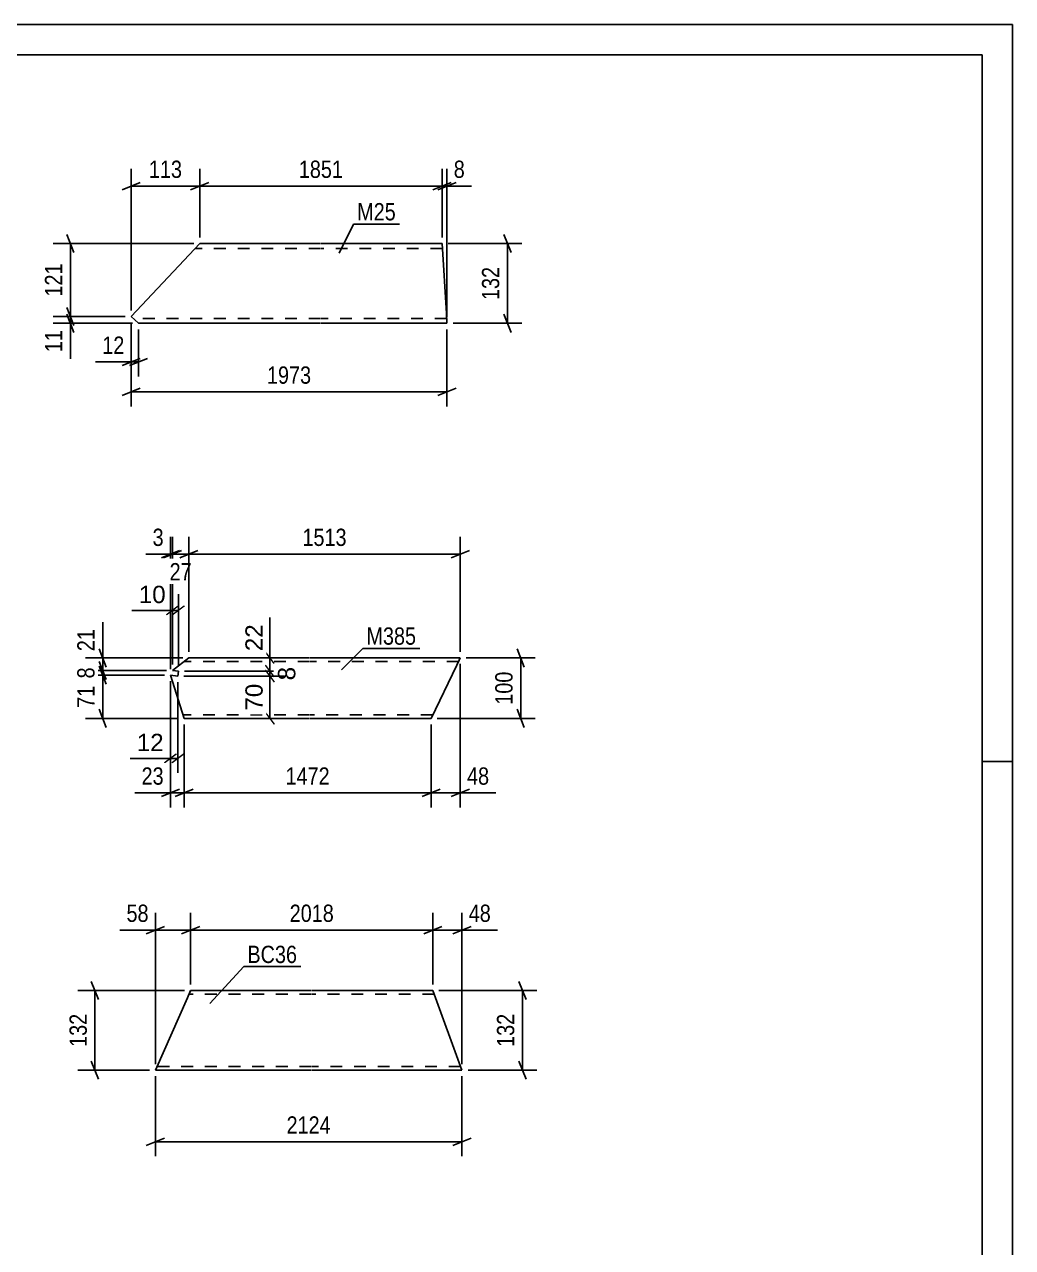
# Model space of a CAD drawing. Header units: millimetres. Extents: x 0 to 594, y 0 to 420.
# Drawn here: x 430.5 to 594, y 217.5 to 420 of the extents above; entities that cross this region are included whole.
import ezdxf

# ---------------------------------------------------------------- set-up
doc = ezdxf.new("R2010")
doc.units = ezdxf.units.MM
doc.linetypes.add('DXK_LINE_DOT2', pattern=[3.9198, 1.9599, -1.9599])
doc.styles.add('Arial', font='ARIAL.TTF', dxfattribs={"height": 0.2})
doc.styles.add('Arial Narrow', font='ARIALN.TTF', dxfattribs={"height": 0.2})

# ---------------------------------------------------------------- blocks, each defined once
blk = doc.blocks.new('Unknown-389627196-1132')
at = {"color": 5, "linetype": 'Continuous'}
for p, q in [((594, 420), (0, 420)), ((594, 0), (594, 420)), ((589, 415), (5, 415)), ((589, 5), (589, 415)), ((594, 298), (589, 298))]:
    blk.add_line(p, q, dxfattribs=at)
blk = doc.blocks.new('Part-389627196-5560 - 5554')
at = {"color": 2, "linetype": 'Continuous'}
for p, q in [((448.14, 371.67), (459.48, 383.73)), ((479.48, 383.73), (459.48, 383.73)), ((499.58, 383.73), (479.58, 383.73)), ((499.58, 383.73), (500.3, 372.13)), ((449.34, 370.53), (448.14, 371.67)), ((479.48, 370.53), (449.34, 370.53)), ((500.4, 370.53), (479.58, 370.53)), ((500.4, 370.53), (500.3, 372.13))]:
    blk.add_line(p, q, dxfattribs=at)
at = {"color": 7, "linetype": 'DXK_LINE_DOT2'}
for p, q in [((479.48, 382.93), (458.73, 382.93)), ((499.63, 382.93), (479.58, 382.93)), ((479.48, 371.33), (448.49, 371.33)), ((500.35, 371.33), (479.58, 371.33)), ((500.34, 371.4), (500.32, 371.83)), ((500.35, 371.33), (500.34, 371.4))]:
    blk.add_line(p, q, dxfattribs=at)
blk = doc.blocks.new('Part-389627196-9637 - 9621')
at = {"color": 2, "linetype": 'Continuous'}
for p, q in [((457.67, 315.14), (454.96, 313.05)), ((477.67, 315.14), (457.67, 315.14)), ((502.6, 315.14), (477.77, 315.14)), ((502.02, 313.94), (497.77, 305.14)), ((502.02, 313.94), (502.43, 314.79)), ((502.43, 314.79), (502.6, 315.14)), ((455.87, 312.14), (454.63, 312.28)), ((454.63, 312.28), (456.91, 305.14)), ((454.96, 313.05), (455.95, 312.94)), ((455.95, 312.94), (455.87, 312.14)), ((477.67, 305.14), (456.91, 305.14)), ((497.77, 305.14), (477.77, 305.14))]:
    blk.add_line(p, q, dxfattribs=at)
at = {"color": 7, "linetype": 'DXK_LINE_DOT2'}
for p, q in [((477.67, 314.54), (456.89, 314.54)), ((502.31, 314.54), (477.77, 314.54)), ((502.6, 315.14), (502.43, 314.79)), ((456.7, 305.78), (456.67, 305.88)), ((456.67, 305.88), (456.7, 305.78)), ((456.7, 305.78), (456.72, 305.74)), ((456.72, 305.74), (456.7, 305.78)), ((477.67, 305.74), (456.72, 305.74)), ((498.06, 305.74), (477.77, 305.74))]:
    blk.add_line(p, q, dxfattribs=at)
blk = doc.blocks.new('Part-389627196-10364 - 10358')
at = {"color": 2, "linetype": 'Continuous'}
for p, q in [((457.97, 260.1), (457.44, 258.9)), ((457.97, 260.1), (477.97, 260.1)), ((478.07, 260.1), (498.07, 260.1)), ((502.88, 246.9), (498.07, 260.1)), ((457.44, 258.9), (452.14, 246.9)), ((452.14, 246.9), (477.97, 246.9)), ((478.07, 246.9), (502.88, 246.9))]:
    blk.add_line(p, q, dxfattribs=at)
at = {"color": 7, "linetype": 'DXK_LINE_DOT2'}
for p, q in [((477.97, 259.5), (457.71, 259.5)), ((457.93, 260.01), (457.82, 259.75)), ((457.97, 260.1), (457.93, 260.01)), ((498.29, 259.5), (478.07, 259.5)), ((477.97, 247.5), (452.4, 247.5)), ((502.66, 247.5), (478.07, 247.5))]:
    blk.add_line(p, q, dxfattribs=at)
blk = doc.blocks.new('StraightDimension-389627196-25987 - 5554')
at = {"color": 7, "linetype": 'Continuous'}
for p, q in [((448.14, 372.67), (448.14, 396.1)), ((459.48, 384.73), (459.48, 396.1)), ((446.64, 392.65), (449.64, 393.85)), ((448.14, 393.25), (459.48, 393.25)), ((460.98, 393.85), (457.98, 392.65))]:
    blk.add_line(p, q, dxfattribs=at)
at = {"color": 0}
blk.add_wipeout([(457.15, 394), (457.15, 398.2), (450.47, 398.2), (450.47, 394)], dxfattribs=at)
at = {"color": 3, "style": 'Arial Narrow'}
blk.add_text('113', height=2.863, dxfattribs=at).set_placement((451.07, 394.6))
blk = doc.blocks.new('StraightDimension-389627196-5563 - 5554')
at = {"color": 7, "linetype": 'Continuous'}
for p, q in [((448.14, 370.67), (448.14, 356.78)), ((500.4, 369.53), (500.4, 356.78)), ((449.64, 359.78), (446.64, 358.58)), ((448.14, 359.18), (500.4, 359.18)), ((498.9, 358.58), (501.9, 359.78))]:
    blk.add_line(p, q, dxfattribs=at)
at = {"color": 0}
blk.add_wipeout([(478.52, 359.93), (478.52, 364.13), (470.01, 364.13), (470.01, 359.93)], dxfattribs=at)
at = {"color": 3, "style": 'Arial Narrow'}
blk.add_text('1973', height=2.863, dxfattribs=at).set_placement((470.61, 360.53))
blk = doc.blocks.new('StraightDimension-389627196-26056 - 5554')
at = {"color": 7, "linetype": 'Continuous'}
for p, q in [((437.47, 385.23), (438.67, 382.23)), ((458.48, 383.73), (435.22, 383.73)), ((438.07, 371.67), (438.07, 383.73)), ((438.67, 370.17), (437.47, 373.17)), ((447.14, 371.67), (435.22, 371.67))]:
    blk.add_line(p, q, dxfattribs=at)
at = {"color": 0}
blk.add_wipeout([(437.32, 381.04), (433.12, 381.04), (433.12, 374.36), (437.32, 374.36)], dxfattribs=at)
at = {"color": 3, "style": 'Arial Narrow'}
blk.add_text('121', height=2.863, rotation=90.0002, dxfattribs=at).set_placement((436.72, 374.96))
blk = doc.blocks.new('StraightDimension-389627196-25986 - 5554')
at = {"color": 7, "linetype": 'Continuous'}
for p, q in [((459.48, 384.73), (459.48, 396.1)), ((499.58, 384.73), (499.58, 396.1)), ((460.98, 393.85), (457.98, 392.65)), ((459.48, 393.25), (499.58, 393.25)), ((498.08, 392.65), (501.08, 393.85))]:
    blk.add_line(p, q, dxfattribs=at)
at = {"color": 0}
blk.add_wipeout([(483.79, 394), (483.79, 398.2), (475.28, 398.2), (475.28, 394)], dxfattribs=at)
at = {"color": 3, "style": 'Arial Narrow'}
blk.add_text('1851', height=2.863, dxfattribs=at).set_placement((475.88, 394.6))
blk = doc.blocks.new('StraightDimension-389627196-5578 - 5554')
at = {"color": 7, "linetype": 'Continuous'}
for p, q in [((511, 382.23), (509.8, 385.23)), ((500.58, 383.73), (512.8, 383.73)), ((510.4, 370.53), (510.4, 383.73)), ((501.4, 370.53), (512.8, 370.53)), ((509.8, 372.03), (511, 369.03))]:
    blk.add_line(p, q, dxfattribs=at)
at = {"color": 0}
blk.add_wipeout([(509.65, 380.48), (505.45, 380.48), (505.45, 373.79), (509.65, 373.79)], dxfattribs=at)
at = {"color": 3, "style": 'Arial Narrow'}
blk.add_text('132', height=2.863, rotation=90.0002, dxfattribs=at).set_placement((509.05, 374.39))
blk = doc.blocks.new('StraightDimension-389627196-25985 - 5554')
at = {"color": 7, "linetype": 'Continuous'}
for p, q in [((499.58, 384.73), (499.58, 396.1)), ((500.4, 371.53), (500.4, 396.1)), ((498.08, 392.65), (501.08, 393.85)), ((501.9, 393.85), (498.9, 392.65)), ((499.58, 393.25), (500.4, 393.25))]:
    blk.add_line(p, q, dxfattribs=at)
at = {"color": 0}
blk.add_wipeout([(503.95, 394), (503.95, 398.2), (500.92, 398.2), (500.92, 394)], dxfattribs=at)
at = {"color": 7, "linetype": 'Continuous'}
blk.add_line((500.4, 393.25), (504.47, 393.25), dxfattribs=at)
blk.add_line((500.4, 393.25), (504.47, 393.25), dxfattribs=at)
at = {"color": 3, "style": 'Arial Narrow'}
blk.add_text('8', height=2.86, dxfattribs=at).set_placement((501.52, 394.6))
blk = doc.blocks.new('StraightDimension-389627196-26029 - 5554')
at = {"color": 7, "linetype": 'Continuous'}
for p, q in [((448.14, 370.67), (448.14, 361.73)), ((449.34, 369.53), (449.34, 361.73)), ((446.64, 363.53), (449.64, 364.73)), ((450.84, 364.73), (447.84, 363.53)), ((448.14, 364.13), (449.34, 364.13))]:
    blk.add_line(p, q, dxfattribs=at)
at = {"color": 0}
blk.add_wipeout([(447.61, 364.88), (447.61, 369.08), (442.75, 369.08), (442.75, 364.88)], dxfattribs=at)
at = {"color": 7, "linetype": 'Continuous'}
blk.add_line((448.14, 364.13), (442.23, 364.13), dxfattribs=at)
blk.add_line((448.14, 364.13), (442.23, 364.13), dxfattribs=at)
at = {"color": 3, "style": 'Arial Narrow'}
blk.add_text('12', height=2.863, dxfattribs=at).set_placement((443.35, 365.48))
blk = doc.blocks.new('StraightDimension-389627196-26057 - 5554')
at = {"color": 7, "linetype": 'Continuous'}
for p, q in [((437.47, 373.17), (438.67, 370.17)), ((447.14, 371.67), (435.22, 371.67)), ((448.34, 370.53), (435.22, 370.53)), ((438.67, 369.03), (437.47, 372.03)), ((438.07, 370.53), (438.07, 371.67))]:
    blk.add_line(p, q, dxfattribs=at)
at = {"color": 0}
blk.add_wipeout([(437.32, 370.01), (433.12, 370.01), (433.12, 365.15), (437.32, 365.15)], dxfattribs=at)
at = {"color": 7, "linetype": 'Continuous'}
blk.add_line((438.07, 370.53), (438.07, 364.63), dxfattribs=at)
blk.add_line((438.07, 370.53), (438.07, 364.63), dxfattribs=at)
at = {"color": 3, "style": 'Arial Narrow'}
blk.add_text('11', height=2.863, rotation=90.0002, dxfattribs=at).set_placement((436.72, 365.75))
blk = doc.blocks.new('StraightDimension-389627196-9864 - 9621')
at = {"color": 7, "linetype": 'Continuous'}
for p, q in [((442.82, 316.64), (444.02, 313.64)), ((456.67, 315.14), (440.57, 315.14)), ((444.02, 311.55), (442.82, 314.55)), ((443.42, 313.05), (443.42, 315.14)), ((453.96, 313.05), (440.57, 313.05))]:
    blk.add_line(p, q, dxfattribs=at)
at = {"color": 0}
blk.add_wipeout([(442.67, 320.52), (438.47, 320.52), (438.47, 315.66), (442.67, 315.66)], dxfattribs=at)
at = {"color": 7, "linetype": 'Continuous'}
blk.add_line((443.42, 315.14), (443.42, 321.04), dxfattribs=at)
blk.add_line((443.42, 315.14), (443.42, 321.04), dxfattribs=at)
at = {"color": 3, "style": 'Arial Narrow'}
blk.add_text('21', height=2.863, rotation=90.0002, dxfattribs=at).set_placement((442.07, 316.26))
blk = doc.blocks.new('StraightDimension-389627196-26399 - 9621')
at = {"color": 7, "linetype": 'Continuous'}
for p, q in [((502.6, 314.14), (502.6, 290.41)), ((497.77, 304.14), (497.77, 290.41)), ((496.27, 292.21), (499.27, 293.41)), ((497.77, 292.81), (502.6, 292.81)), ((504.1, 293.41), (501.1, 292.21))]:
    blk.add_line(p, q, dxfattribs=at)
at = {"color": 0}
blk.add_wipeout([(507.98, 293.56), (507.98, 297.76), (503.12, 297.76), (503.12, 293.56)], dxfattribs=at)
at = {"color": 7, "linetype": 'Continuous'}
blk.add_line((502.6, 292.81), (508.5, 292.81), dxfattribs=at)
blk.add_line((502.6, 292.81), (508.5, 292.81), dxfattribs=at)
at = {"color": 3, "style": 'Arial Narrow'}
blk.add_text('48', height=2.863, dxfattribs=at).set_placement((503.72, 294.16))
blk = doc.blocks.new('StraightDimension-389627196-9744 - 9621')
at = {"linetype": 'Continuous'}
for points in [[(455.53, 299.35), (455.73, 299.2), (453.73, 297.7), (453.53, 297.85)], [(454.97, 297.7), (454.77, 297.85), (456.77, 299.35), (456.97, 299.2)]]:
    blk.add_hatch(color=7, dxfattribs=at).paths.add_polyline_path(points)
at = {"color": 7, "linetype": 'Continuous'}
for p, q in [((454.63, 311.28), (454.63, 296.12)), ((455.87, 311.14), (455.87, 296.12)), ((454.63, 298.52), (455.87, 298.52))]:
    blk.add_line(p, q, dxfattribs=at)
at = {"color": 0}
blk.add_wipeout([(454.11, 299.12), (454.11, 303.32), (448.46, 303.32), (448.46, 299.12)], dxfattribs=at)
at = {"color": 7, "linetype": 'Continuous'}
blk.add_line((454.63, 298.52), (447.94, 298.52), dxfattribs=at)
blk.add_line((454.63, 298.52), (447.94, 298.52), dxfattribs=at)
at = {"color": 3, "style": 'Arial'}
blk.add_text('12', height=2.865, dxfattribs=at).set_placement((449.06, 299.72))
blk = doc.blocks.new('StraightDimension-389627196-9814 - 9621')
at = {"color": 7, "linetype": 'Continuous'}
for p, q in [((453.63, 312.28), (440.57, 312.28)), ((442.82, 313.78), (444.02, 310.78)), ((443.42, 305.14), (443.42, 312.28)), ((444.02, 303.64), (442.82, 306.64)), ((455.91, 305.14), (440.57, 305.14))]:
    blk.add_line(p, q, dxfattribs=at)
at = {"color": 0}
blk.add_wipeout([(442.67, 311.14), (438.47, 311.14), (438.47, 306.28), (442.67, 306.28)], dxfattribs=at)
at = {"color": 3, "style": 'Arial Narrow'}
blk.add_text('71', height=2.863, rotation=90.0002, dxfattribs=at).set_placement((442.07, 306.88))
blk = doc.blocks.new('StraightDimension-389627196-9715 - 9621')
at = {"linetype": 'Continuous'}
for points in [[(455.86, 323.85), (456.06, 323.7), (454.06, 322.2), (453.86, 322.35)], [(455.05, 322.2), (454.85, 322.35), (456.85, 323.85), (457.05, 323.7)]]:
    blk.add_hatch(color=7, dxfattribs=at).paths.add_polyline_path(points)
at = {"color": 7, "linetype": 'Continuous'}
for p, q in [((454.96, 314.05), (454.96, 325.72)), ((455.95, 313.94), (455.95, 325.72)), ((454.96, 323.02), (455.95, 323.02))]:
    blk.add_line(p, q, dxfattribs=at)
at = {"color": 0}
blk.add_wipeout([(454.43, 323.62), (454.43, 327.82), (448.79, 327.82), (448.79, 323.62)], dxfattribs=at)
at = {"color": 7, "linetype": 'Continuous'}
blk.add_line((454.96, 323.02), (448.26, 323.02), dxfattribs=at)
blk.add_line((454.96, 323.02), (448.26, 323.02), dxfattribs=at)
at = {"color": 3, "style": 'Arial'}
blk.add_text('10', height=2.865, dxfattribs=at).set_placement((449.39, 324.22))
blk = doc.blocks.new('StraightDimension-389627196-9773 - 9621')
at = {"color": 7, "linetype": 'Continuous'}
for p, q in [((512, 316.64), (513.2, 313.64)), ((503.6, 315.14), (515, 315.14)), ((512.6, 305.14), (512.6, 315.14)), ((513.2, 303.64), (512, 306.64)), ((498.77, 305.14), (515, 305.14))]:
    blk.add_line(p, q, dxfattribs=at)
at = {"color": 0}
blk.add_wipeout([(511.85, 313.48), (507.65, 313.48), (507.65, 306.8), (511.85, 306.8)], dxfattribs=at)
at = {"color": 3, "style": 'Arial Narrow'}
blk.add_text('100', height=2.863, rotation=90.0002, dxfattribs=at).set_placement((511.25, 307.4))
blk = doc.blocks.new('StraightDimension-389627196-9837 - 9621')
at = {"color": 7, "linetype": 'Continuous'}
for p, q in [((442.82, 314.55), (444.02, 311.55)), ((453.96, 313.05), (440.57, 313.05)), ((453.63, 312.28), (440.57, 312.28)), ((444.02, 310.78), (442.82, 313.78)), ((443.42, 312.28), (443.42, 313.05))]:
    blk.add_line(p, q, dxfattribs=at)
at = {"color": 0}
blk.add_wipeout([(442.67, 314.18), (438.47, 314.18), (438.47, 311.15), (442.67, 311.15)], dxfattribs=at)
at = {"color": 3, "style": 'Arial Narrow'}
blk.add_text('8', height=2.86, rotation=90.0002, dxfattribs=at).set_placement((442.07, 311.75))
blk = doc.blocks.new('StraightDimension-389627196-9947 - 9621')
at = {"color": 7, "linetype": 'Continuous'}
for p, q in [((454.63, 313.28), (454.63, 335.18)), ((454.96, 314.05), (454.96, 335.18)), ((453.13, 331.73), (456.13, 332.93)), ((456.46, 332.93), (453.46, 331.73)), ((454.63, 332.33), (454.96, 332.33))]:
    blk.add_line(p, q, dxfattribs=at)
at = {"color": 0}
blk.add_wipeout([(454.11, 333.08), (454.11, 337.28), (451.08, 337.28), (451.08, 333.08)], dxfattribs=at)
at = {"color": 7, "linetype": 'Continuous'}
blk.add_line((454.63, 332.33), (450.56, 332.33), dxfattribs=at)
blk.add_line((454.63, 332.33), (450.56, 332.33), dxfattribs=at)
at = {"color": 3, "style": 'Arial Narrow'}
blk.add_text('3', height=2.86, dxfattribs=at).set_placement((451.68, 333.68))
blk = doc.blocks.new('StraightDimension-389627196-9978 - 9621')
at = {"color": 7, "linetype": 'Continuous'}
for p, q in [((454.96, 314.05), (454.96, 334.73)), ((457.67, 316.14), (457.67, 334.73)), ((453.46, 331.73), (456.46, 332.93)), ((454.96, 332.33), (457.67, 332.33)), ((459.17, 332.93), (456.17, 331.73))]:
    blk.add_line(p, q, dxfattribs=at)
at = {"color": 0}
blk.add_wipeout([(458.74, 327.38), (458.74, 331.58), (453.89, 331.58), (453.89, 327.38)], dxfattribs=at)
at = {"color": 3, "style": 'Arial Narrow'}
blk.add_text('27', height=2.863, dxfattribs=at).set_placement((454.49, 327.98))
blk = doc.blocks.new('StraightDimension-389627196-10009 - 9621')
at = {"color": 7, "linetype": 'Continuous'}
for p, q in [((457.67, 316.14), (457.67, 335.18)), ((502.6, 316.14), (502.6, 335.18)), ((459.17, 332.93), (456.17, 331.73)), ((457.67, 332.33), (502.6, 332.33)), ((501.1, 331.73), (504.1, 332.93))]:
    blk.add_line(p, q, dxfattribs=at)
at = {"color": 0}
blk.add_wipeout([(484.39, 333.08), (484.39, 337.28), (475.88, 337.28), (475.88, 333.08)], dxfattribs=at)
at = {"color": 3, "style": 'Arial Narrow'}
blk.add_text('1513', height=2.863, dxfattribs=at).set_placement((476.48, 333.68))
blk = doc.blocks.new('StraightDimension-389627196-26400 - 9621')
at = {"color": 7, "linetype": 'Continuous'}
for p, q in [((456.91, 304.14), (456.91, 290.41)), ((497.77, 304.14), (497.77, 290.41)), ((458.41, 293.41), (455.41, 292.21)), ((456.91, 292.81), (497.77, 292.81)), ((496.27, 292.21), (499.27, 293.41))]:
    blk.add_line(p, q, dxfattribs=at)
at = {"color": 0}
blk.add_wipeout([(481.59, 293.56), (481.59, 297.76), (473.08, 297.76), (473.08, 293.56)], dxfattribs=at)
at = {"color": 3, "style": 'Arial Narrow'}
blk.add_text('1472', height=2.863, dxfattribs=at).set_placement((473.68, 294.16))
blk = doc.blocks.new('StraightDimension-389627196-26401 - 9621')
at = {"color": 7, "linetype": 'Continuous'}
for p, q in [((454.63, 311.28), (454.63, 290.41)), ((456.91, 304.14), (456.91, 290.41)), ((453.13, 292.21), (456.13, 293.41)), ((454.63, 292.81), (456.91, 292.81)), ((458.41, 293.41), (455.41, 292.21))]:
    blk.add_line(p, q, dxfattribs=at)
at = {"color": 0}
blk.add_wipeout([(454.11, 293.56), (454.11, 297.76), (449.25, 297.76), (449.25, 293.56)], dxfattribs=at)
at = {"color": 7, "linetype": 'Continuous'}
blk.add_line((454.63, 292.81), (448.73, 292.81), dxfattribs=at)
blk.add_line((454.63, 292.81), (448.73, 292.81), dxfattribs=at)
at = {"color": 3, "style": 'Arial Narrow'}
blk.add_text('23', height=2.863, dxfattribs=at).set_placement((449.85, 294.16))
blk = doc.blocks.new('StraightDimension-389627196-26482 - 9621')
at = {"linetype": 'Continuous'}
for points in [[(471.92, 314.24), (471.77, 314.04), (470.27, 316.04), (470.42, 316.24)], [(470.27, 313.84), (470.42, 314.04), (471.92, 312.04), (471.77, 311.84)]]:
    blk.add_hatch(color=7, dxfattribs=at).paths.add_polyline_path(points)
at = {"color": 7, "linetype": 'Continuous'}
for p, q in [((458.67, 315.14), (473.5, 315.14)), ((471.1, 312.94), (471.1, 315.14)), ((456.95, 312.94), (473.5, 312.94))]:
    blk.add_line(p, q, dxfattribs=at)
at = {"color": 0}
blk.add_wipeout([(470.5, 321.31), (466.3, 321.31), (466.3, 315.66), (470.5, 315.66)], dxfattribs=at)
at = {"color": 7, "linetype": 'Continuous'}
blk.add_line((471.1, 315.14), (471.1, 321.83), dxfattribs=at)
blk.add_line((471.1, 315.14), (471.1, 321.83), dxfattribs=at)
at = {"color": 3, "style": 'Arial'}
blk.add_text('22', height=2.865, rotation=90.0002, dxfattribs=at).set_placement((469.9, 316.26))
blk = doc.blocks.new('StraightDimension-389627196-26483 - 9621')
at = {"linetype": 'Continuous'}
for points in [[(471.92, 312.04), (471.77, 311.84), (470.27, 313.84), (470.42, 314.04)], [(470.27, 313.04), (470.42, 313.24), (471.92, 311.24), (471.77, 311.04)]]:
    blk.add_hatch(color=7, dxfattribs=at).paths.add_polyline_path(points)
at = {"color": 7, "linetype": 'Continuous'}
for p, q in [((456.87, 312.14), (473.8, 312.14)), ((456.95, 312.94), (473.8, 312.94)), ((471.1, 312.14), (471.1, 312.94))]:
    blk.add_line(p, q, dxfattribs=at)
at = {"color": 0}
blk.add_wipeout([(475.9, 314.25), (471.7, 314.25), (471.7, 310.83), (475.9, 310.83)], dxfattribs=at)
at = {"color": 3, "style": 'Arial'}
blk.add_text('8', height=2.87, rotation=90.0002, dxfattribs=at).set_placement((475.3, 311.43))
blk = doc.blocks.new('StraightDimension-389627196-26484 - 9621')
at = {"linetype": 'Continuous'}
for points in [[(471.92, 311.24), (471.77, 311.04), (470.27, 313.04), (470.42, 313.24)], [(470.27, 306.04), (470.42, 306.24), (471.92, 304.24), (471.77, 304.04)]]:
    blk.add_hatch(color=7, dxfattribs=at).paths.add_polyline_path(points)
at = {"color": 7, "linetype": 'Continuous'}
for p, q in [((456.87, 312.14), (473.5, 312.14)), ((471.1, 305.14), (471.1, 312.14)), ((457.91, 305.14), (473.5, 305.14))]:
    blk.add_line(p, q, dxfattribs=at)
at = {"color": 0}
blk.add_wipeout([(470.5, 311.46), (466.3, 311.46), (466.3, 305.82), (470.5, 305.82)], dxfattribs=at)
at = {"color": 3, "style": 'Arial'}
blk.add_text('70', height=2.865, rotation=90.0002, dxfattribs=at).set_placement((469.9, 306.42))
blk = doc.blocks.new('StraightDimension-389627196-27178 - 10358')
at = {"color": 7, "linetype": 'Continuous'}
for p, q in [((452.14, 247.9), (452.14, 272.95)), ((457.97, 261.1), (457.97, 272.95)), ((450.64, 269.5), (453.64, 270.7)), ((452.14, 270.1), (457.97, 270.1)), ((459.47, 270.7), (456.47, 269.5))]:
    blk.add_line(p, q, dxfattribs=at)
at = {"color": 0}
blk.add_wipeout([(451.61, 270.85), (451.61, 275.05), (446.76, 275.05), (446.76, 270.85)], dxfattribs=at)
at = {"color": 7, "linetype": 'Continuous'}
blk.add_line((452.14, 270.1), (446.23, 270.1), dxfattribs=at)
blk.add_line((452.14, 270.1), (446.23, 270.1), dxfattribs=at)
at = {"color": 3, "style": 'Arial Narrow'}
blk.add_text('58', height=2.863, dxfattribs=at).set_placement((447.36, 271.45))
blk = doc.blocks.new('StraightDimension-389627196-27177 - 10358')
at = {"color": 7, "linetype": 'Continuous'}
for p, q in [((457.97, 261.1), (457.97, 272.95)), ((498.07, 261.1), (498.07, 272.95)), ((459.47, 270.7), (456.47, 269.5)), ((457.97, 270.1), (498.07, 270.1)), ((496.57, 269.5), (499.57, 270.7))]:
    blk.add_line(p, q, dxfattribs=at)
at = {"color": 0}
blk.add_wipeout([(482.28, 270.85), (482.28, 275.05), (473.77, 275.05), (473.77, 270.85)], dxfattribs=at)
at = {"color": 3, "style": 'Arial Narrow'}
blk.add_text('2018', height=2.863, dxfattribs=at).set_placement((474.37, 271.45))
blk = doc.blocks.new('StraightDimension-389627196-10367 - 10358')
at = {"color": 7, "linetype": 'Continuous'}
for p, q in [((442.74, 258.6), (441.54, 261.6)), ((456.97, 260.1), (439.29, 260.1)), ((442.14, 246.9), (442.14, 260.1)), ((441.54, 248.4), (442.74, 245.4)), ((451.14, 246.9), (439.29, 246.9))]:
    blk.add_line(p, q, dxfattribs=at)
at = {"color": 0}
blk.add_wipeout([(441.39, 256.84), (437.19, 256.84), (437.19, 250.16), (441.39, 250.16)], dxfattribs=at)
at = {"color": 3, "style": 'Arial Narrow'}
blk.add_text('132', height=2.863, rotation=90.0002, dxfattribs=at).set_placement((440.79, 250.76))
blk = doc.blocks.new('StraightDimension-389627196-27235 - 10358')
at = {"color": 7, "linetype": 'Continuous'}
for p, q in [((452.14, 245.9), (452.14, 232.65)), ((502.88, 245.9), (502.88, 232.65)), ((453.64, 235.65), (450.64, 234.45)), ((452.14, 235.05), (502.88, 235.05)), ((501.38, 234.45), (504.38, 235.65))]:
    blk.add_line(p, q, dxfattribs=at)
at = {"color": 0}
blk.add_wipeout([(481.76, 235.8), (481.76, 240), (473.25, 240), (473.25, 235.8)], dxfattribs=at)
at = {"color": 3, "style": 'Arial Narrow'}
blk.add_text('2124', height=2.863, dxfattribs=at).set_placement((473.85, 236.4))
blk = doc.blocks.new('StraightDimension-389627196-10389 - 10358')
at = {"color": 7, "linetype": 'Continuous'}
for p, q in [((513.48, 258.6), (512.28, 261.6)), ((499.07, 260.1), (515.28, 260.1)), ((512.88, 246.9), (512.88, 260.1)), ((512.28, 248.4), (513.48, 245.4)), ((503.88, 246.9), (515.28, 246.9))]:
    blk.add_line(p, q, dxfattribs=at)
at = {"color": 0}
blk.add_wipeout([(512.13, 256.84), (507.93, 256.84), (507.93, 250.16), (512.13, 250.16)], dxfattribs=at)
at = {"color": 3, "style": 'Arial Narrow'}
blk.add_text('132', height=2.863, rotation=90.0002, dxfattribs=at).set_placement((511.53, 250.76))
blk = doc.blocks.new('StraightDimension-389627196-27176 - 10358')
at = {"color": 7, "linetype": 'Continuous'}
for p, q in [((498.07, 261.1), (498.07, 272.95)), ((502.88, 247.9), (502.88, 272.95)), ((496.57, 269.5), (499.57, 270.7)), ((498.07, 270.1), (502.88, 270.1)), ((504.38, 270.7), (501.38, 269.5))]:
    blk.add_line(p, q, dxfattribs=at)
at = {"color": 0}
blk.add_wipeout([(508.26, 270.85), (508.26, 275.05), (503.4, 275.05), (503.4, 270.85)], dxfattribs=at)
at = {"color": 7, "linetype": 'Continuous'}
blk.add_line((502.88, 270.1), (508.78, 270.1), dxfattribs=at)
blk.add_line((502.88, 270.1), (508.78, 270.1), dxfattribs=at)
at = {"color": 3, "style": 'Arial Narrow'}
blk.add_text('48', height=2.863, dxfattribs=at).set_placement((504, 271.45))
blk = doc.blocks.new('Mark-389627196-5556 - 5554')
at = {"color": 0}
blk.add_wipeout([(491.94, 387.57), (491.94, 390.57), (485.54, 390.57), (485.54, 387.57)], dxfattribs=at)
blk.add_wipeout([(491.94, 387.57), (491.94, 390.57), (485.54, 390.57), (485.54, 387.57)], dxfattribs=at)
at = {"color": 30, "linetype": 'Continuous'}
for p, q in [((482.56, 382.17), (484.94, 386.97)), ((484.94, 386.97), (492.54, 386.97))]:
    blk.add_line(p, q, dxfattribs=at)
at = {"color": 3, "style": 'Arial Narrow'}
blk.add_text('M25', height=2.863, dxfattribs=at).set_placement((485.54, 387.57))
blk = doc.blocks.new('Mark-389627196-9633 - 9621')
at = {"color": 0}
blk.add_wipeout([(495.29, 317.33), (495.29, 320.33), (487.07, 320.33), (487.07, 317.33)], dxfattribs=at)
blk.add_wipeout([(495.29, 317.33), (495.29, 320.33), (487.07, 320.33), (487.07, 317.33)], dxfattribs=at)
at = {"color": 30, "linetype": 'Continuous'}
for p, q in [((482.94, 313.2), (486.47, 316.73)), ((486.47, 316.73), (495.89, 316.73))]:
    blk.add_line(p, q, dxfattribs=at)
at = {"color": 3, "style": 'Arial Narrow'}
blk.add_text('M385', height=2.863, dxfattribs=at).set_placement((487.07, 317.33))
blk = doc.blocks.new('Mark-389627196-10360 - 10358')
at = {"color": 0}
blk.add_wipeout([(475.59, 264.64), (475.59, 267.64), (467.37, 267.64), (467.37, 264.64)], dxfattribs=at)
blk.add_wipeout([(475.59, 264.64), (475.59, 267.64), (467.37, 267.64), (467.37, 264.64)], dxfattribs=at)
at = {"color": 30, "linetype": 'Continuous'}
for p, q in [((461.13, 257.94), (466.77, 264.04)), ((466.77, 264.04), (476.19, 264.04))]:
    blk.add_line(p, q, dxfattribs=at)
at = {"color": 3, "style": 'Arial Narrow'}
blk.add_text('BC36', height=2.863, dxfattribs=at).set_placement((467.37, 264.64))

msp = doc.modelspace()

# ---------------------------------------------------------------- block references
for name in ['Unknown-389627196-1132', 'Part-389627196-5560 - 5554', 'Part-389627196-9637 - 9621', 'Part-389627196-10364 - 10358']:
    msp.add_blockref(name, (0, 0))

# ---------------------------------------------------------------- next in the draw order: block references
for name in ['StraightDimension-389627196-25987 - 5554', 'StraightDimension-389627196-5563 - 5554', 'StraightDimension-389627196-9864 - 9621', 'StraightDimension-389627196-26399 - 9621', 'StraightDimension-389627196-27178 - 10358']:
    msp.add_blockref(name, (0, 0))

# ---------------------------------------------------------------- next in the draw order: block references
for name in ['StraightDimension-389627196-26056 - 5554', 'StraightDimension-389627196-9773 - 9621', 'StraightDimension-389627196-9744 - 9621', 'StraightDimension-389627196-27177 - 10358']:
    msp.add_blockref(name, (0, 0))

# ---------------------------------------------------------------- next in the draw order: block references
for name in ['StraightDimension-389627196-25986 - 5554', 'StraightDimension-389627196-26029 - 5554', 'StraightDimension-389627196-9814 - 9621', 'Mark-389627196-10360 - 10358', 'StraightDimension-389627196-10367 - 10358']:
    msp.add_blockref(name, (0, 0))

# ---------------------------------------------------------------- next in the draw order: block references
for name in ['Mark-389627196-5556 - 5554', 'StraightDimension-389627196-5578 - 5554', 'StraightDimension-389627196-26057 - 5554', 'StraightDimension-389627196-9715 - 9621', 'StraightDimension-389627196-26400 - 9621', 'StraightDimension-389627196-27235 - 10358']:
    msp.add_blockref(name, (0, 0))

# ---------------------------------------------------------------- next in the draw order: block references
for name in ['StraightDimension-389627196-25985 - 5554', 'StraightDimension-389627196-9837 - 9621', 'StraightDimension-389627196-10389 - 10358']:
    msp.add_blockref(name, (0, 0))

# ---------------------------------------------------------------- next in the draw order: block references
for name in ['StraightDimension-389627196-9947 - 9621', 'StraightDimension-389627196-26401 - 9621', 'StraightDimension-389627196-27176 - 10358']:
    msp.add_blockref(name, (0, 0))

# ---------------------------------------------------------------- next in the draw order: block references
msp.add_blockref('StraightDimension-389627196-9978 - 9621', (0, 0))

# ---------------------------------------------------------------- next in the draw order: block references
msp.add_blockref('StraightDimension-389627196-10009 - 9621', (0, 0))

# ---------------------------------------------------------------- next in the draw order: block references
for name in ['StraightDimension-389627196-26482 - 9621', 'Mark-389627196-9633 - 9621']:
    msp.add_blockref(name, (0, 0))

# ---------------------------------------------------------------- next in the draw order: block references
msp.add_blockref('StraightDimension-389627196-26483 - 9621', (0, 0))

# ---------------------------------------------------------------- next in the draw order: block references
msp.add_blockref('StraightDimension-389627196-26484 - 9621', (0, 0))

doc.saveas('drawing.dxf')
